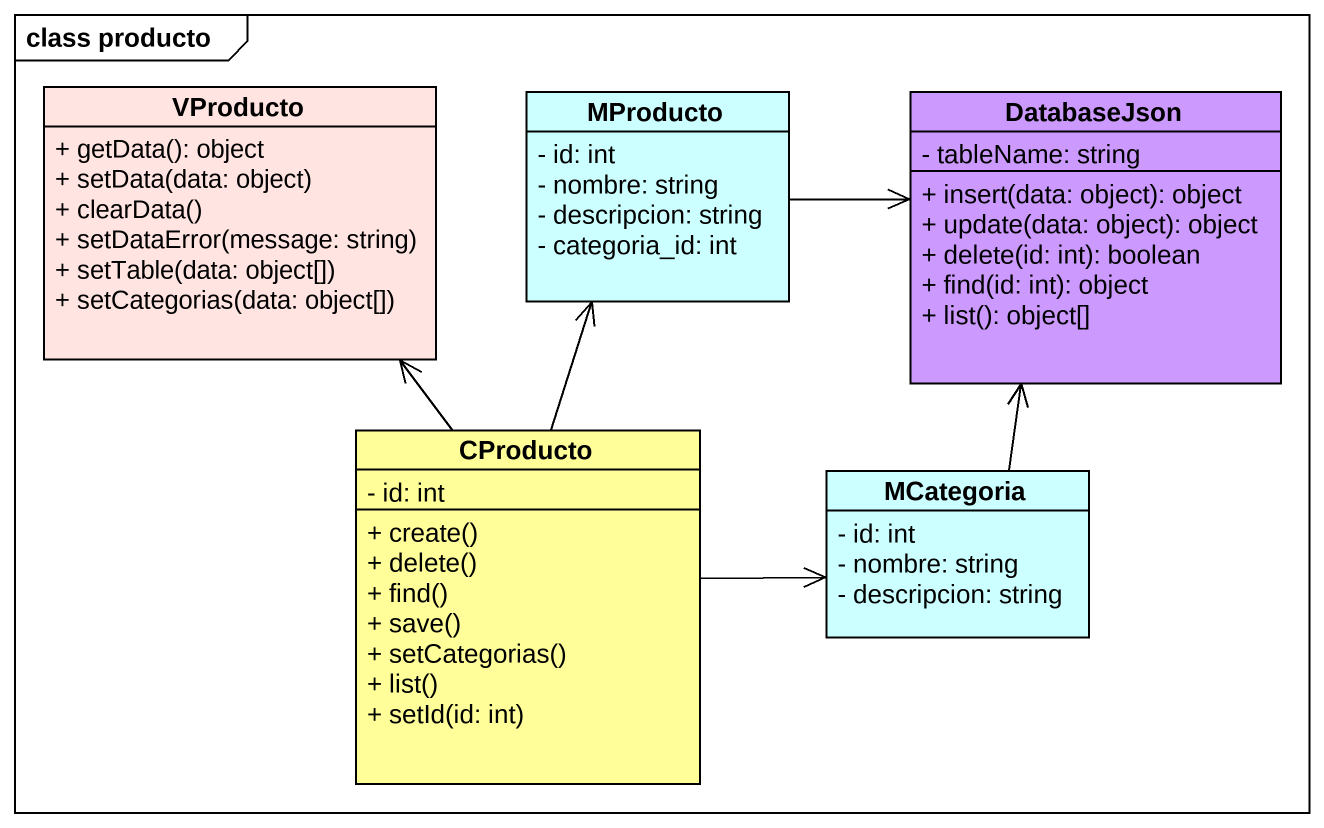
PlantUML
@startuml
mainframe class producto
hide circle
hide empty members
skinparam classAttributeIconSize 0
class VProducto #FFE4E1 {
  + getData(): object
  + setData(data: object)
  + clearData()
  + setDataError(message: string)
  + setTable(data: object[])
  + setCategorias(data: object[])
}
class MProducto #CCFFFF {
  - id: int
  - nombre: string
  - descripcion: string
  - categoria_id: int
}
class DatabaseJson #CC99FF {
  - tableName: string
  + insert(data: object): object
  + update(data: object): object
  + delete(id: int): boolean
  + find(id: int): object
  + list(): object[]
}
class CProducto #FFFE99 {
  - id: int
  + create()
  + delete()
  + find()
  + save()
  + setCategorias()
  + list()
  + setId(id: int)
}
class MCategoria #CCFFFF {
  - id: int
  - nombre: string
  - descripcion: string
}
MProducto -right-> DatabaseJson
CProducto -up-> VProducto
CProducto -up-> MProducto
CProducto -right-> MCategoria
MCategoria -up-> DatabaseJson
@enduml
